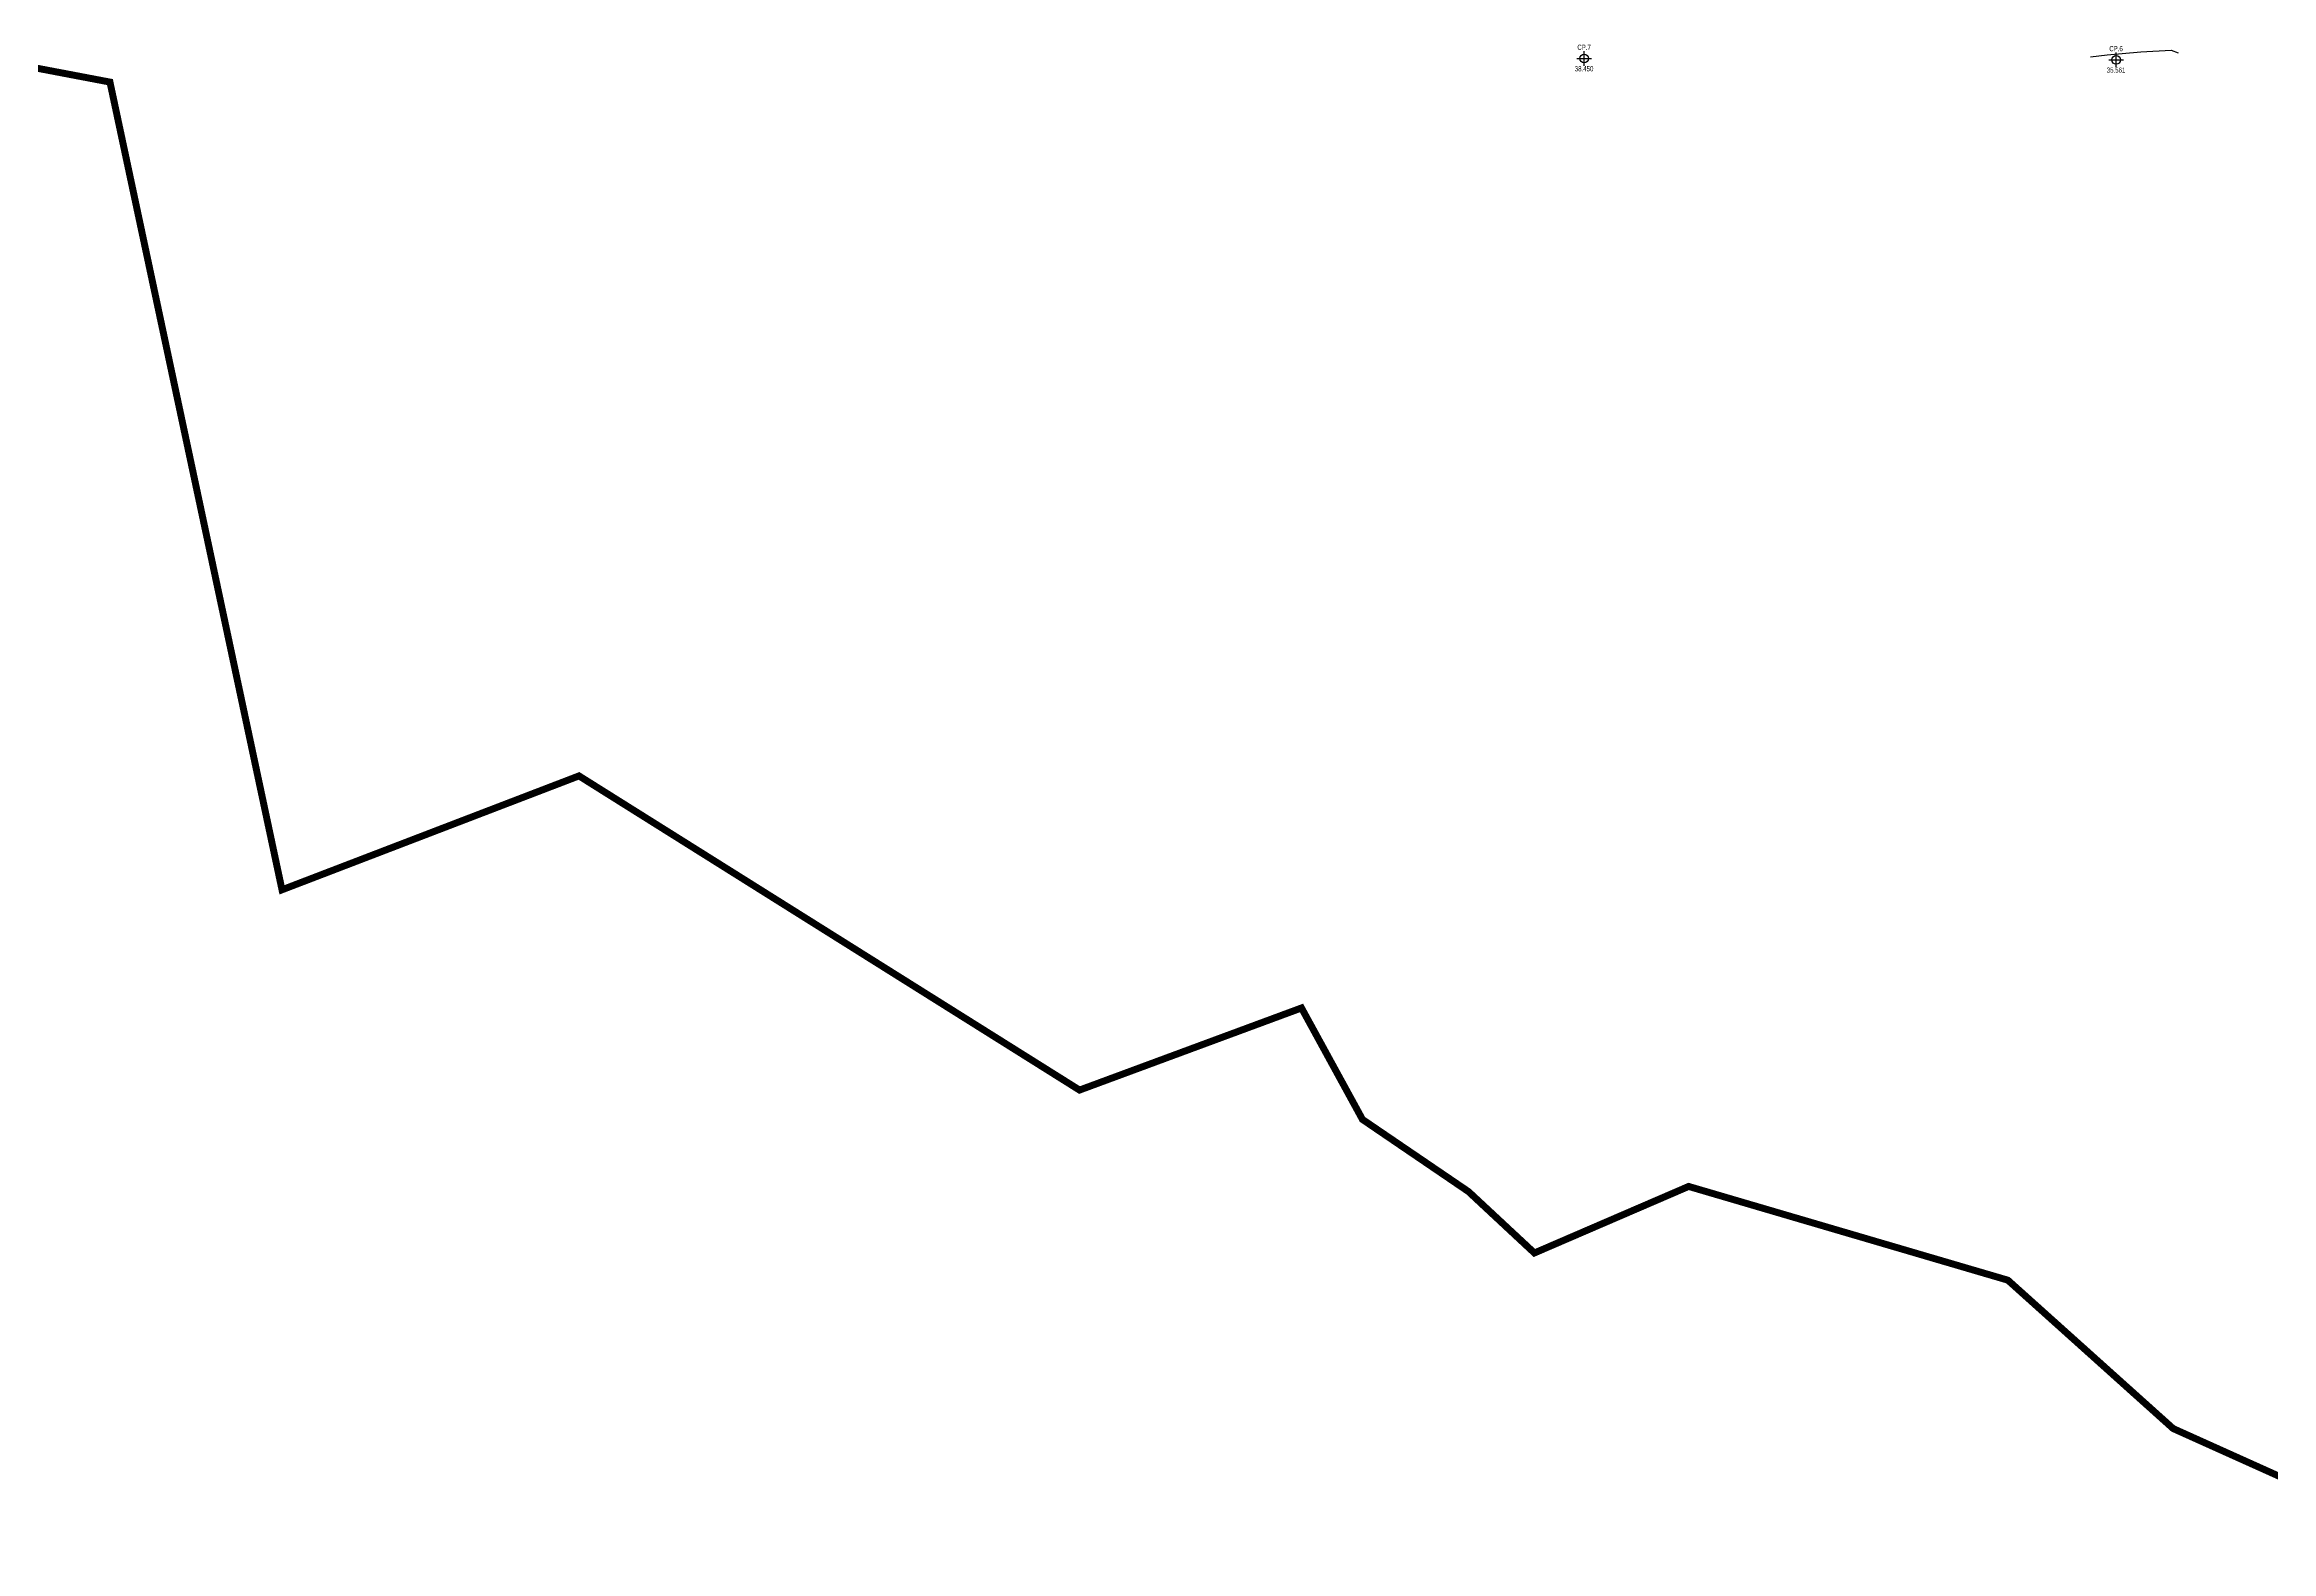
# Model space of a CAD drawing. Extents: x 246623 to 248613, y 375045 to 376133.
# Drawn here: x 247609 to 248250, y 375275 to 375708 of the extents above; entities that cross this region are included whole.
import ezdxf
from ezdxf.enums import TextEntityAlignment as Align

# ---------------------------------------------------------------- set-up
doc = ezdxf.new("R2010")
doc.units = 0
doc.header["$MEASUREMENT"] = 0
doc.linetypes.add('boundary', pattern=[170, 150, -4, 4, -4, 4, -4])
for name, color, linetype in [('-00-경계_369-1 369 매입(20240430)', 7, 'CONTINUOUS'), ('기준점', 1, 'CONTINUOUS'), ('도로_비포장', 27, 'CONTINUOUS')]:
    doc.layers.add(name, color=color, linetype=linetype)
doc.styles.add('JKS_FONT', font='', dxfattribs={"height": 1.5})
doc.styles.get('JKS_FONT').set_extended_font_data('Expo M')

# ---------------------------------------------------------------- blocks, each defined once
blk = doc.blocks.new('기준점')
at = {"layer": '기준점', "linetype": 'Continuous'}
for p, q in [((-2.12, 0), (2.12, 0)), ((0, -2.12), (0, 2.12))]:
    blk.add_line(p, q, dxfattribs=at)
blk.add_circle((0, 0), 1.27, dxfattribs=at)

msp = doc.modelspace()

# ---------------------------------------------------------------- linework, layer by layer
at = {"layer": '-00-경계_369-1 369 매입(20240430)', "color": 1, "linetype": 'boundary', "const_width": 2}
msp.add_lwpolyline([(247582.08, 375706.26), (247627.62, 375697.6), (247677.15, 375465.06), (247762.65, 375497.85), (247906.75, 375407.4), (247970.65, 375431.04), (247988.21, 375398.94), (248018.73, 375378.17), (248037.7, 375360.5), (248082.11, 375379.66), (248174.01, 375352.67), (248200.84, 375328.58), (248221.59, 375309.95), (248297.91, 375275.61)], dxfattribs=at)
at = {"layer": '도로_비포장'}
msp.add_lwpolyline([(248197.78, 375704.85), (248202.59, 375705.45), (248212.26, 375706.34), (248221.05, 375706.74), (248223.01, 375705.98)], dxfattribs=at)

# ---------------------------------------------------------------- block references
at = {"layer": '기준점'}
for p in [(248052.03, 375704.38), (248205.17, 375703.98)]:
    msp.add_blockref('기준점', p, dxfattribs=at)

# ---------------------------------------------------------------- texts
at = {"layer": '기준점', "style": 'JKS_FONT', "width": 0.7}
for s, p in [('CP.7', (248052.01, 375706.43)), ('CP.6', (248205.15, 375706.03))]:
    msp.add_text(s, height=1.5, dxfattribs=at).set_placement(p, align=Align.BOTTOM_CENTER)
for s, p in [('38.450', (248052.01, 375702.19)), ('35.561', (248205.15, 375701.79))]:
    msp.add_text(s, height=1.5, dxfattribs=at).set_placement(p, align=Align.TOP_CENTER)

doc.saveas('drawing.dxf')
